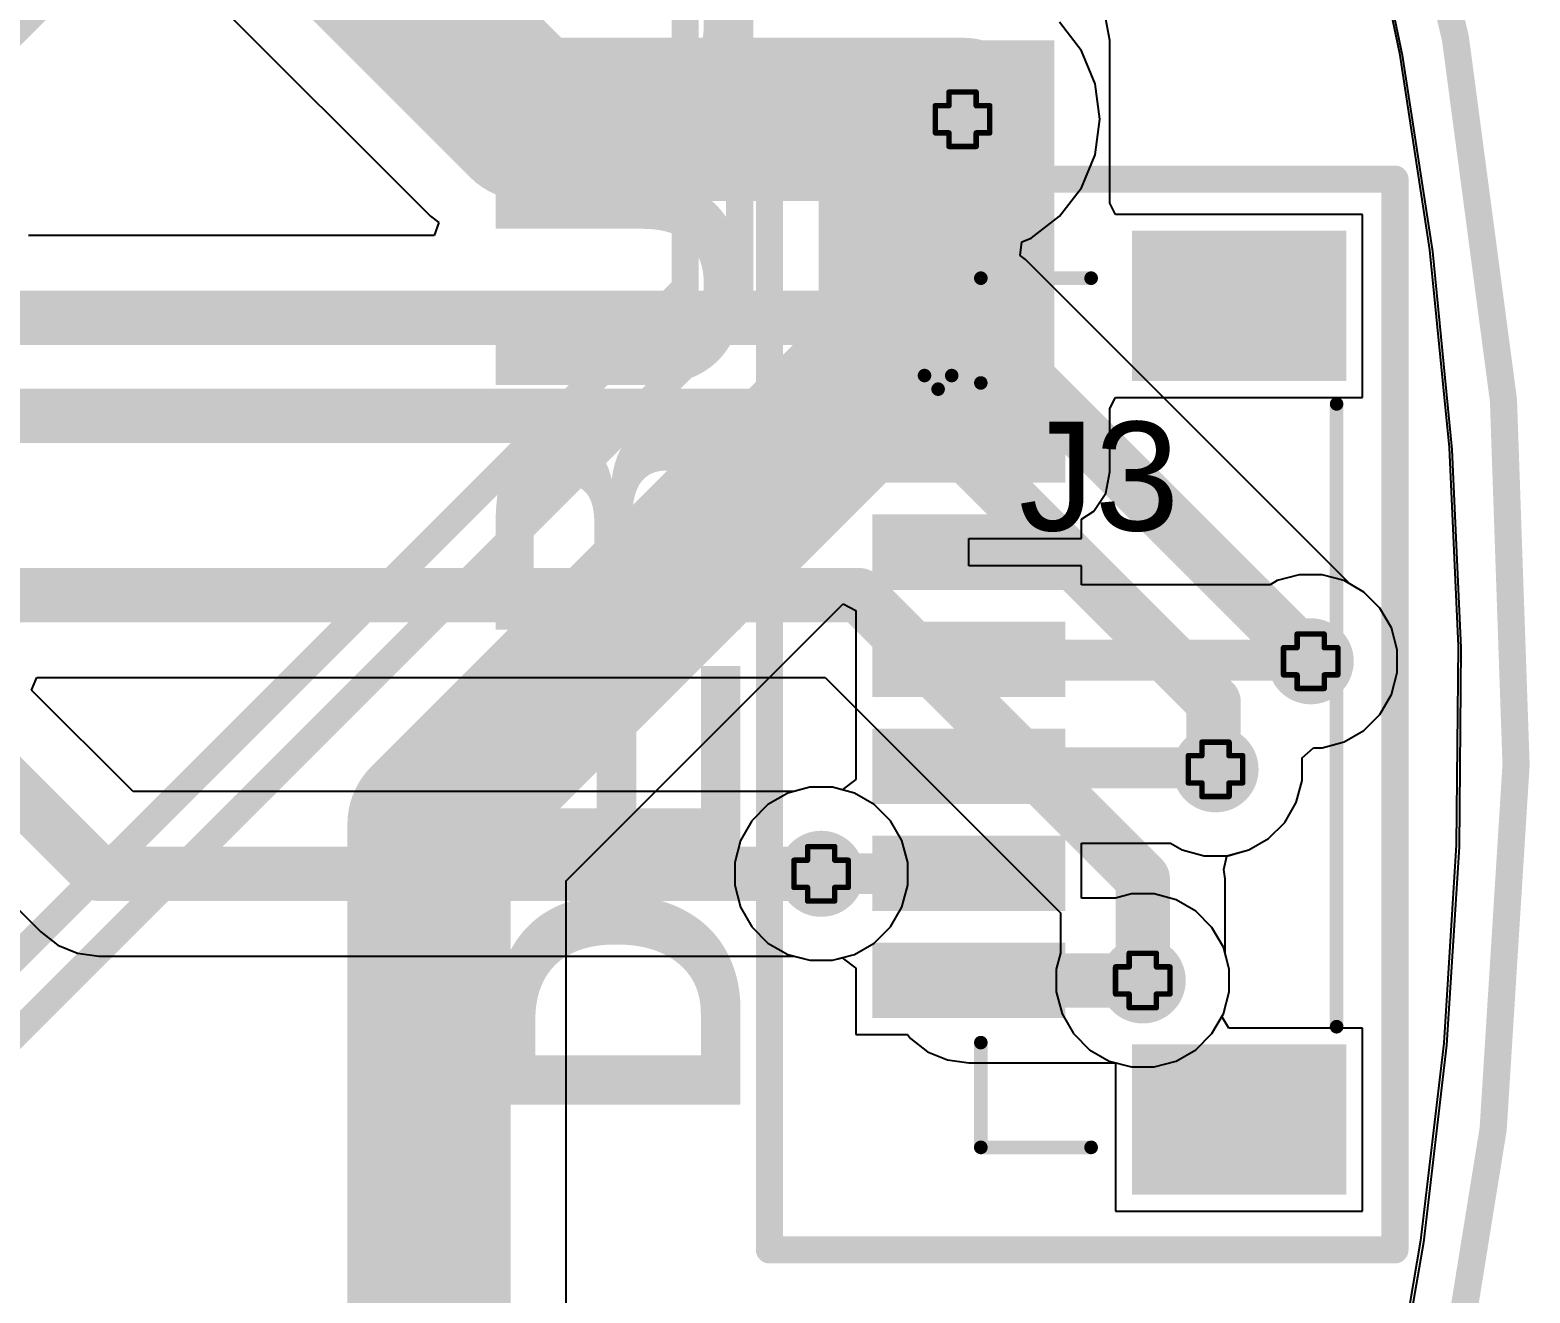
# Model space of a CAD drawing. Header units: inches. Extents: x -60 to 307, y -25 to 134.
# Drawn here: x 44.02 to 58.03, y 15.58 to 27.38 of the extents above; entities that cross this region are included whole.
import ezdxf

# ---------------------------------------------------------------- set-up
doc = ezdxf.new("R2010")
doc.units = ezdxf.units.IN
for name, color, linetype in [('BOARD OUTLINE', 216, 'Continuous'), ('Bottom Layer', 5, 'Continuous'), ('Bottom Solder', 6, 'Continuous'), ('Drill Drawing', 1, 'Continuous'), ('Top Layer', 1, 'Continuous'), ('Top Overlay', 2, 'Continuous'), ('Top Paste', 8, 'Continuous'), ('Top Solder', 216, 'Continuous'), ('Via Holes', 16, 'Continuous')]:
    doc.layers.add(name, color=color, linetype=linetype)
doc.styles.add('Arial', font='', dxfattribs={"height": 0.2})
doc.styles.add('Arial_Bold', font='', dxfattribs={"height": 0.2})
doc.styles.get('Arial').set_extended_font_data('Arial')
doc.styles.get('Arial_Bold').set_extended_font_data('Arial', bold=True)

# ---------------------------------------------------------------- blocks, each defined once
blk = doc.blocks.new('V________T______29')
at = {"layer": 'Top Layer'}
for points in [[(-4.4, 2.162), (-3.2, 2.162), (-3.2, 0.362), (-4.4, 0.362)], [(3.2, 2.162), (4.4, 2.162), (4.4, 0.362), (3.2, 0.362)], [(-2.75, -0.462), (-2.25, -0.462), (-2.25, -2.062), (-2.75, -2.062)], [(-1.75, -0.462), (-1.25, -0.462), (-1.25, -2.062), (-1.75, -2.062)], [(-0.75, -0.462), (-0.25, -0.462), (-0.25, -2.062), (-0.75, -2.062)], [(0.25, -0.462), (0.75, -0.462), (0.75, -2.062), (0.25, -2.062)], [(1.25, -0.462), (1.75, -0.462), (1.75, -2.062), (1.25, -2.062)], [(2.25, -0.462), (2.75, -0.462), (2.75, -2.062), (2.25, -2.062)]]:
    blk.add_hatch(color=1, dxfattribs=at).paths.add_polyline_path(points)
at = {"layer": 'Top Paste'}
for points in [[(-4.4, 2.162), (-3.2, 2.162), (-3.2, 0.362), (-4.4, 0.362)], [(3.2, 2.162), (4.4, 2.162), (4.4, 0.362), (3.2, 0.362)], [(-2.75, -0.462), (-2.25, -0.462), (-2.25, -2.062), (-2.75, -2.062)], [(-1.75, -0.462), (-1.25, -0.462), (-1.25, -2.062), (-1.75, -2.062)], [(-0.75, -0.462), (-0.25, -0.462), (-0.25, -2.062), (-0.75, -2.062)], [(0.25, -0.462), (0.75, -0.462), (0.75, -2.062), (0.25, -2.062)], [(1.25, -0.462), (1.75, -0.462), (1.75, -2.062), (1.25, -2.062)], [(2.25, -0.462), (2.75, -0.462), (2.75, -2.062), (2.25, -2.062)]]:
    blk.add_hatch(color=8, dxfattribs=at).paths.add_polyline_path(points)
at = {"layer": 'Top Solder'}
for points in [[(-4.502, 2.264), (-3.098, 2.264), (-3.098, 0.261), (-4.502, 0.261)], [(3.098, 2.264), (4.502, 2.264), (4.502, 0.261), (3.098, 0.261)], [(-2.852, -0.361), (-2.148, -0.361), (-2.148, -2.164), (-2.852, -2.164)], [(-1.852, -0.361), (-1.148, -0.361), (-1.148, -2.164), (-1.852, -2.164)], [(-0.852, -0.361), (-0.148, -0.361), (-0.148, -2.164), (-0.852, -2.164)], [(0.148, -0.361), (0.852, -0.361), (0.852, -2.164), (0.148, -2.164)], [(1.148, -0.361), (1.852, -0.361), (1.852, -2.164), (1.148, -2.164)], [(2.148, -0.361), (2.852, -0.361), (2.852, -2.164), (2.148, -2.164)]]:
    blk.add_hatch(color=216, dxfattribs=at).paths.add_polyline_path(points)
at = {"layer": 'Top Overlay'}
for points in [[(2.932, 2.173, 0.127, 0.127, 0), (-2.884, 2.173, 0.127, 0.127, 0)], [(-4.059, -1.15, 0.127, 0.127, 0), (-4.059, -0.12, 0.127, 0.127, 0)], [(4.059, -1.15, 0.127, 0.127, 0), (4.059, -0.12, 0.127, 0.127, 0)], [(-3.08, -1.15, 0.127, 0.127, 0), (-4.059, -1.15, 0.127, 0.127, 0)], [(4.059, -1.15, 0.127, 0.127, 0), (3.08, -1.15, 0.127, 0.127, 0)], [(-3.15, -1.676, 0.127, 0.127, 0), (-3.15, -1.422, 0.127, 0.127, 0)], [(-3.023, -1.549, 0.127, 0.127, 0), (-3.15, -1.422, 0.127, 0.127, 0)], [(-3.15, -1.676, 0.127, 0.127, 0), (-3.023, -1.549, 0.127, 0.127, 0)]]:
    blk.add_lwpolyline(points, format="xyseb", dxfattribs=at)
for points in [[(-2.916, 2.173, 0.0635, 0.0635, 1), (-2.853, 2.173, 0.0635, 0.0635, 1)], [(2.9, 2.173, 0.0635, 0.0635, 1), (2.964, 2.173, 0.0635, 0.0635, 1)], [(-4.091, -0.12, 0.0635, 0.0635, 1), (-4.027, -0.12, 0.0635, 0.0635, 1)], [(4.027, -0.12, 0.0635, 0.0635, 1), (4.091, -0.12, 0.0635, 0.0635, 1)], [(-4.091, -1.15, 0.0635, 0.0635, 1), (-4.027, -1.15, 0.0635, 0.0635, 1)], [(-4.091, -1.15, 0.0635, 0.0635, 1), (-4.027, -1.15, 0.0635, 0.0635, 1)], [(-3.112, -1.15, 0.0635, 0.0635, 1), (-3.049, -1.15, 0.0635, 0.0635, 1)], [(3.049, -1.15, 0.0635, 0.0635, 1), (3.112, -1.15, 0.0635, 0.0635, 1)], [(4.027, -1.15, 0.0635, 0.0635, 1), (4.091, -1.15, 0.0635, 0.0635, 1)], [(4.027, -1.15, 0.0635, 0.0635, 1), (4.091, -1.15, 0.0635, 0.0635, 1)], [(-3.181, -1.422, 0.0635, 0.0635, 1), (-3.118, -1.422, 0.0635, 0.0635, 1)], [(-3.181, -1.422, 0.0635, 0.0635, 1), (-3.118, -1.422, 0.0635, 0.0635, 1)], [(-3.054, -1.549, 0.0635, 0.0635, 1), (-2.991, -1.549, 0.0635, 0.0635, 1)], [(-3.054, -1.549, 0.0635, 0.0635, 1), (-2.991, -1.549, 0.0635, 0.0635, 1)], [(-3.181, -1.676, 0.0635, 0.0635, 1), (-3.118, -1.676, 0.0635, 0.0635, 1)], [(-3.181, -1.676, 0.0635, 0.0635, 1), (-3.118, -1.676, 0.0635, 0.0635, 1)]]:
    blk.add_lwpolyline(points, format="xyseb", close=True, dxfattribs=at)

msp = doc.modelspace()

# ---------------------------------------------------------------- hatches: boundary and pattern name
at = {"layer": 'Bottom Layer'}
h = msp.add_hatch(color=5, dxfattribs=at)
edge = h.paths.add_edge_path()
edge.add_arc((52.73, 26.543), 0.3, 0, 360)
h = msp.add_hatch(color=5, dxfattribs=at)
edge = h.paths.add_edge_path()
edge.add_arc((55.982, 21.481), 0.3, 0, 360)
h = msp.add_hatch(color=5, dxfattribs=at)
edge = h.paths.add_edge_path()
edge.add_arc((55.093, 20.472), 0.3, 0, 360)
h = msp.add_hatch(color=5, dxfattribs=at)
edge = h.paths.add_edge_path()
edge.add_arc((51.41, 19.496), 0.3, 0, 360)
h = msp.add_hatch(color=5, dxfattribs=at)
edge = h.paths.add_edge_path()
edge.add_arc((54.413, 18.5), 0.3, 0, 360)
at = {"layer": 'Bottom Solder'}
h = msp.add_hatch(color=6, dxfattribs=at)
edge = h.paths.add_edge_path()
edge.add_arc((52.73, 26.543), 0.402, 0, 360)
h = msp.add_hatch(color=6, dxfattribs=at)
edge = h.paths.add_edge_path()
edge.add_arc((55.982, 21.481), 0.402, 0, 360)
h = msp.add_hatch(color=6, dxfattribs=at)
edge = h.paths.add_edge_path()
edge.add_arc((55.093, 20.472), 0.402, 0, 360)
h = msp.add_hatch(color=6, dxfattribs=at)
edge = h.paths.add_edge_path()
edge.add_arc((51.41, 19.496), 0.402, 0, 360)
h = msp.add_hatch(color=6, dxfattribs=at)
edge = h.paths.add_edge_path()
edge.add_arc((54.413, 18.5), 0.402, 0, 360)
at = {"layer": 'Top Layer'}
msp.add_hatch(color=1, dxfattribs=at).paths.add_polyline_path([(51.386, 23.25), (53.588, 23.25), (53.588, 27.28), (51.386, 27.28)])
h = msp.add_hatch(color=1, dxfattribs=at)
edge = h.paths.add_edge_path()
edge.add_arc((52.73, 26.543), 0.3, 0, 360)
h = msp.add_hatch(color=1, dxfattribs=at)
edge = h.paths.add_edge_path()
edge.add_arc((55.982, 21.481), 0.3, 0, 360)
h = msp.add_hatch(color=1, dxfattribs=at)
edge = h.paths.add_edge_path()
edge.add_arc((55.093, 20.472), 0.3, 0, 360)
h = msp.add_hatch(color=1, dxfattribs=at)
edge = h.paths.add_edge_path()
edge.add_arc((51.41, 19.496), 0.3, 0, 360)
h = msp.add_hatch(color=1, dxfattribs=at)
edge = h.paths.add_edge_path()
edge.add_arc((54.413, 18.5), 0.3, 0, 360)
at = {"layer": 'Top Solder'}
h = msp.add_hatch(color=216, dxfattribs=at)
edge = h.paths.add_edge_path()
edge.add_arc((52.73, 26.543), 0.402, 0, 360)
h = msp.add_hatch(color=216, dxfattribs=at)
edge = h.paths.add_edge_path()
edge.add_arc((55.982, 21.481), 0.402, 0, 360)
h = msp.add_hatch(color=216, dxfattribs=at)
edge = h.paths.add_edge_path()
edge.add_arc((55.093, 20.472), 0.402, 0, 360)
h = msp.add_hatch(color=216, dxfattribs=at)
edge = h.paths.add_edge_path()
edge.add_arc((51.41, 19.496), 0.402, 0, 360)
h = msp.add_hatch(color=216, dxfattribs=at)
edge = h.paths.add_edge_path()
edge.add_arc((54.413, 18.5), 0.402, 0, 360)
at = {"layer": 'Via Holes'}
h = msp.add_hatch(color=7, dxfattribs=at)
edge = h.paths.add_edge_path()
edge.add_arc((52.73, 26.543), 0.15, 0, 360)
h = msp.add_hatch(color=7, dxfattribs=at)
edge = h.paths.add_edge_path()
edge.add_arc((55.982, 21.481), 0.15, 0, 360)
h = msp.add_hatch(color=7, dxfattribs=at)
edge = h.paths.add_edge_path()
edge.add_arc((55.093, 20.472), 0.15, 0, 360)
h = msp.add_hatch(color=7, dxfattribs=at)
edge = h.paths.add_edge_path()
edge.add_arc((51.41, 19.496), 0.15, 0, 360)
h = msp.add_hatch(color=7, dxfattribs=at)
edge = h.paths.add_edge_path()
edge.add_arc((54.413, 18.5), 0.15, 0, 360)

# ---------------------------------------------------------------- linework, layer by layer
at = {"layer": 'BOARD OUTLINE'}
msp.add_lwpolyline([(33.89, 54.238, 0.254, 0.254, -6.230382), (11.984, 54.26, 0.254, 0.254, 0)], format="xyseb", dxfattribs=at)
at = {"layer": 'Bottom Layer'}
for p, q in [((32.681, 30.392), (44.121, 18.953)), ((56.43, 28.975), (56.81, 27.159)), ((45.373, 28.025), (47.761, 25.637)), ((53.84, 27.183), (53.636, 27.449)), ((53.968, 26.875), (53.84, 27.183)), ((56.81, 27.159), (57.092, 25.324)), ((54.011, 26.543), (53.968, 26.875)), ((53.968, 26.211), (54.011, 26.543)), ((53.84, 25.903), (53.968, 26.211)), ((53.636, 25.637), (53.84, 25.903)), ((47.761, 25.637), (47.838, 25.578)), ((53.371, 25.434), (53.636, 25.637)), ((47.838, 25.578), (47.797, 25.457)), ((47.797, 25.457), (44.006, 25.457)), ((53.267, 25.271), (53.283, 25.397)), ((53.283, 25.397), (53.371, 25.434)), ((53.318, 25.232), (53.267, 25.271)), ((56.346, 22.204), (53.318, 25.232)), ((57.092, 25.324), (57.275, 23.477)), ((57.275, 23.477), (57.358, 21.622)), ((56.478, 22.128), (56.346, 22.204)), ((56.628, 21.978), (56.478, 22.128)), ((56.735, 21.793), (56.628, 21.978)), ((56.79, 21.588), (56.735, 21.793)), ((56.79, 21.375), (56.79, 21.588)), ((57.358, 21.622), (57.341, 19.766)), ((44.035, 21.212), (44.084, 21.329)), ((44.084, 21.329), (51.447, 21.329)), ((51.447, 21.329), (53.645, 19.132)), ((56.735, 21.17), (56.79, 21.375)), ((44.983, 20.265), (44.035, 21.212)), ((56.628, 20.985), (56.735, 21.17)), ((56.478, 20.835), (56.628, 20.985)), ((56.293, 20.729), (56.478, 20.835)), ((55.901, 20.579), (56.007, 20.673)), ((56.007, 20.673), (56.088, 20.673)), ((56.088, 20.673), (56.293, 20.729)), ((55.901, 20.558), (55.901, 20.579)), ((55.901, 20.366), (55.901, 20.558)), ((55.846, 20.161), (55.901, 20.366)), ((51.156, 20.265), (44.983, 20.265)), ((51.303, 20.304), (51.156, 20.265)), ((51.516, 20.304), (51.303, 20.304)), ((51.721, 20.249), (51.516, 20.304)), ((51.906, 20.143), (51.721, 20.249)), ((52.056, 19.992), (51.906, 20.143)), ((55.739, 19.976), (55.846, 20.161)), ((52.163, 19.808), (52.056, 19.992)), ((55.589, 19.826), (55.739, 19.976)), ((52.218, 19.602), (52.163, 19.808)), ((55.404, 19.719), (55.589, 19.826)), ((57.341, 19.766), (57.225, 17.913)), ((55.17, 19.537), (55.198, 19.662)), ((55.198, 19.662), (55.273, 19.684)), ((55.273, 19.684), (55.404, 19.719)), ((52.218, 19.39), (52.218, 19.602)), ((55.182, 19.45), (55.17, 19.537)), ((52.163, 19.184), (52.218, 19.39)), ((55.182, 18.754), (55.182, 19.45)), ((52.056, 19), (52.163, 19.184)), ((53.645, 19.132), (53.645, 18.754)), ((44.121, 18.953), (44.121, 18.953)), ((44.121, 18.953), (44.28, 18.83)), ((51.906, 18.849), (52.056, 19)), ((44.28, 18.83), (44.465, 18.754)), ((51.721, 18.743), (51.906, 18.849)), ((44.465, 18.754), (44.664, 18.727)), ((44.664, 18.727), (44.664, 18.727)), ((44.664, 18.727), (51.156, 18.727)), ((51.156, 18.727), (51.303, 18.688)), ((51.303, 18.688), (51.516, 18.688)), ((51.516, 18.688), (51.721, 18.743)), ((53.645, 18.754), (53.605, 18.606)), ((55.221, 18.606), (55.182, 18.754)), ((53.605, 18.606), (53.605, 18.394)), ((55.221, 18.394), (55.221, 18.606)), ((53.605, 18.394), (53.66, 18.188)), ((55.166, 18.188), (55.221, 18.394)), ((53.66, 18.188), (53.767, 18.004)), ((55.06, 18.004), (55.166, 18.188)), ((53.767, 18.004), (53.917, 17.853)), ((54.909, 17.853), (55.06, 18.004)), ((53.917, 17.853), (54.101, 17.747)), ((54.725, 17.747), (54.909, 17.853)), ((57.225, 17.913), (57.008, 16.07)), ((54.101, 17.747), (54.307, 17.692)), ((54.307, 17.692), (54.52, 17.692)), ((54.52, 17.692), (54.725, 17.747)), ((57.008, 16.07), (56.693, 14.24))]:
    msp.add_line(p, q, dxfattribs=at)
for points in [[(33.045, 31.115, 0.508, 0.508, 0), (44.664, 19.496, 0.508, 0.508, 0)], [(46.279, 28.931, 1.524, 1.524, 0), (48.666, 26.543, 1.524, 1.524, 0)], [(48.666, 26.543, 1.524, 1.524, 0), (52.73, 26.543, 1.524, 1.524, 0)], [(43.688, 24.689, 0.508, 0.508, 0), (52.774, 24.689, 0.508, 0.508, 0)], [(52.774, 24.689, 0.508, 0.508, 0), (55.971, 21.492, 0.508, 0.508, 0)], [(43.256, 23.774, 0.508, 0.508, 0), (52.4, 23.774, 0.508, 0.508, 0)], [(52.4, 23.774, 0.508, 0.508, 0), (55.075, 21.1, 0.508, 0.508, 0)], [(43.459, 22.098, 0.508, 0.508, 0), (51.765, 22.098, 0.508, 0.508, 0)], [(51.765, 22.098, 0.508, 0.508, 0), (54.413, 19.45, 0.508, 0.508, 0)], [(55.075, 20.49, 0.508, 0.508, 0), (55.075, 21.1, 0.508, 0.508, 0)], [(55.075, 20.49, 0.508, 0.508, 0), (55.093, 20.472, 0.508, 0.508, 0)], [(44.664, 19.496, 0.508, 0.508, 0), (51.41, 19.496, 0.508, 0.508, 0)], [(54.413, 18.5, 0.508, 0.508, 0), (54.413, 19.45, 0.508, 0.508, 0)]]:
    msp.add_lwpolyline(points, format="xyseb", dxfattribs=at)
for points in [[(48.285, 26.543, 0.762, 0.762, 1), (49.047, 26.543, 0.762, 0.762, 1)], [(48.285, 26.543, 0.762, 0.762, 1), (49.047, 26.543, 0.762, 0.762, 1)], [(52.349, 26.543, 0.762, 0.762, 1), (53.111, 26.543, 0.762, 0.762, 1)], [(52.647, 24.689, 0.254, 0.254, 1), (52.901, 24.689, 0.254, 0.254, 1)], [(52.647, 24.689, 0.254, 0.254, 1), (52.901, 24.689, 0.254, 0.254, 1)], [(52.273, 23.774, 0.254, 0.254, 1), (52.527, 23.774, 0.254, 0.254, 1)], [(52.273, 23.774, 0.254, 0.254, 1), (52.527, 23.774, 0.254, 0.254, 1)], [(51.638, 22.098, 0.254, 0.254, 1), (51.892, 22.098, 0.254, 0.254, 1)], [(51.638, 22.098, 0.254, 0.254, 1), (51.892, 22.098, 0.254, 0.254, 1)], [(55.844, 21.492, 0.254, 0.254, 1), (56.098, 21.492, 0.254, 0.254, 1)], [(54.948, 21.1, 0.254, 0.254, 1), (55.202, 21.1, 0.254, 0.254, 1)], [(54.948, 21.1, 0.254, 0.254, 1), (55.202, 21.1, 0.254, 0.254, 1)], [(54.948, 20.49, 0.254, 0.254, 1), (55.202, 20.49, 0.254, 0.254, 1)], [(54.948, 20.49, 0.254, 0.254, 1), (55.202, 20.49, 0.254, 0.254, 1)], [(54.966, 20.472, 0.254, 0.254, 1), (55.22, 20.472, 0.254, 0.254, 1)], [(44.537, 19.496, 0.254, 0.254, 1), (44.791, 19.496, 0.254, 0.254, 1)], [(44.537, 19.496, 0.254, 0.254, 1), (44.791, 19.496, 0.254, 0.254, 1)], [(51.283, 19.496, 0.254, 0.254, 1), (51.537, 19.496, 0.254, 0.254, 1)], [(54.286, 19.45, 0.254, 0.254, 1), (54.54, 19.45, 0.254, 0.254, 1)], [(54.286, 19.45, 0.254, 0.254, 1), (54.54, 19.45, 0.254, 0.254, 1)], [(54.286, 18.5, 0.254, 0.254, 1), (54.54, 18.5, 0.254, 0.254, 1)]]:
    msp.add_lwpolyline(points, format="xyseb", close=True, dxfattribs=at)
at = {"layer": 'Drill Drawing'}
for points in [[(52.603, 26.67, 0.0508, 0.0508, 0), (52.603, 26.797, 0.0508, 0.0508, 0)], [(52.603, 26.797, 0.0508, 0.0508, 0), (52.857, 26.797, 0.0508, 0.0508, 0)], [(52.857, 26.67, 0.0508, 0.0508, 0), (52.857, 26.797, 0.0508, 0.0508, 0)], [(52.476, 26.416, 0.0508, 0.0508, 0), (52.476, 26.67, 0.0508, 0.0508, 0)], [(52.476, 26.67, 0.0508, 0.0508, 0), (52.603, 26.67, 0.0508, 0.0508, 0)], [(52.857, 26.67, 0.0508, 0.0508, 0), (52.984, 26.67, 0.0508, 0.0508, 0)], [(52.984, 26.416, 0.0508, 0.0508, 0), (52.984, 26.67, 0.0508, 0.0508, 0)], [(52.476, 26.416, 0.0508, 0.0508, 0), (52.603, 26.416, 0.0508, 0.0508, 0)], [(52.603, 26.289, 0.0508, 0.0508, 0), (52.603, 26.416, 0.0508, 0.0508, 0)], [(52.857, 26.416, 0.0508, 0.0508, 0), (52.984, 26.416, 0.0508, 0.0508, 0)], [(52.857, 26.289, 0.0508, 0.0508, 0), (52.857, 26.416, 0.0508, 0.0508, 0)], [(52.603, 26.289, 0.0508, 0.0508, 0), (52.857, 26.289, 0.0508, 0.0508, 0)], [(55.855, 21.608, 0.0508, 0.0508, 0), (55.855, 21.735, 0.0508, 0.0508, 0)], [(55.855, 21.735, 0.0508, 0.0508, 0), (56.109, 21.735, 0.0508, 0.0508, 0)], [(56.109, 21.608, 0.0508, 0.0508, 0), (56.109, 21.735, 0.0508, 0.0508, 0)], [(55.728, 21.354, 0.0508, 0.0508, 0), (55.728, 21.608, 0.0508, 0.0508, 0)], [(55.728, 21.608, 0.0508, 0.0508, 0), (55.855, 21.608, 0.0508, 0.0508, 0)], [(56.109, 21.608, 0.0508, 0.0508, 0), (56.236, 21.608, 0.0508, 0.0508, 0)], [(56.236, 21.354, 0.0508, 0.0508, 0), (56.236, 21.608, 0.0508, 0.0508, 0)], [(55.728, 21.354, 0.0508, 0.0508, 0), (55.855, 21.354, 0.0508, 0.0508, 0)], [(55.855, 21.227, 0.0508, 0.0508, 0), (55.855, 21.354, 0.0508, 0.0508, 0)], [(56.109, 21.354, 0.0508, 0.0508, 0), (56.236, 21.354, 0.0508, 0.0508, 0)], [(56.109, 21.227, 0.0508, 0.0508, 0), (56.109, 21.354, 0.0508, 0.0508, 0)], [(55.855, 21.227, 0.0508, 0.0508, 0), (56.109, 21.227, 0.0508, 0.0508, 0)], [(54.966, 20.599, 0.0508, 0.0508, 0), (54.966, 20.726, 0.0508, 0.0508, 0)], [(54.966, 20.726, 0.0508, 0.0508, 0), (55.22, 20.726, 0.0508, 0.0508, 0)], [(55.22, 20.599, 0.0508, 0.0508, 0), (55.22, 20.726, 0.0508, 0.0508, 0)], [(54.839, 20.345, 0.0508, 0.0508, 0), (54.839, 20.599, 0.0508, 0.0508, 0)], [(54.839, 20.599, 0.0508, 0.0508, 0), (54.966, 20.599, 0.0508, 0.0508, 0)], [(55.22, 20.599, 0.0508, 0.0508, 0), (55.347, 20.599, 0.0508, 0.0508, 0)], [(55.347, 20.345, 0.0508, 0.0508, 0), (55.347, 20.599, 0.0508, 0.0508, 0)], [(54.839, 20.345, 0.0508, 0.0508, 0), (54.966, 20.345, 0.0508, 0.0508, 0)], [(54.966, 20.218, 0.0508, 0.0508, 0), (54.966, 20.345, 0.0508, 0.0508, 0)], [(55.22, 20.345, 0.0508, 0.0508, 0), (55.347, 20.345, 0.0508, 0.0508, 0)], [(55.22, 20.218, 0.0508, 0.0508, 0), (55.22, 20.345, 0.0508, 0.0508, 0)], [(54.966, 20.218, 0.0508, 0.0508, 0), (55.22, 20.218, 0.0508, 0.0508, 0)], [(51.283, 19.623, 0.0508, 0.0508, 0), (51.283, 19.75, 0.0508, 0.0508, 0)], [(51.283, 19.75, 0.0508, 0.0508, 0), (51.537, 19.75, 0.0508, 0.0508, 0)], [(51.537, 19.623, 0.0508, 0.0508, 0), (51.537, 19.75, 0.0508, 0.0508, 0)], [(51.156, 19.369, 0.0508, 0.0508, 0), (51.156, 19.623, 0.0508, 0.0508, 0)], [(51.156, 19.623, 0.0508, 0.0508, 0), (51.283, 19.623, 0.0508, 0.0508, 0)], [(51.537, 19.623, 0.0508, 0.0508, 0), (51.664, 19.623, 0.0508, 0.0508, 0)], [(51.664, 19.369, 0.0508, 0.0508, 0), (51.664, 19.623, 0.0508, 0.0508, 0)], [(51.156, 19.369, 0.0508, 0.0508, 0), (51.283, 19.369, 0.0508, 0.0508, 0)], [(51.283, 19.242, 0.0508, 0.0508, 0), (51.283, 19.369, 0.0508, 0.0508, 0)], [(51.537, 19.369, 0.0508, 0.0508, 0), (51.664, 19.369, 0.0508, 0.0508, 0)], [(51.537, 19.242, 0.0508, 0.0508, 0), (51.537, 19.369, 0.0508, 0.0508, 0)], [(51.283, 19.242, 0.0508, 0.0508, 0), (51.537, 19.242, 0.0508, 0.0508, 0)], [(54.286, 18.627, 0.0508, 0.0508, 0), (54.286, 18.754, 0.0508, 0.0508, 0)], [(54.286, 18.754, 0.0508, 0.0508, 0), (54.54, 18.754, 0.0508, 0.0508, 0)], [(54.54, 18.627, 0.0508, 0.0508, 0), (54.54, 18.754, 0.0508, 0.0508, 0)], [(54.159, 18.373, 0.0508, 0.0508, 0), (54.159, 18.627, 0.0508, 0.0508, 0)], [(54.159, 18.627, 0.0508, 0.0508, 0), (54.286, 18.627, 0.0508, 0.0508, 0)], [(54.54, 18.627, 0.0508, 0.0508, 0), (54.667, 18.627, 0.0508, 0.0508, 0)], [(54.667, 18.373, 0.0508, 0.0508, 0), (54.667, 18.627, 0.0508, 0.0508, 0)], [(54.159, 18.373, 0.0508, 0.0508, 0), (54.286, 18.373, 0.0508, 0.0508, 0)], [(54.286, 18.246, 0.0508, 0.0508, 0), (54.286, 18.373, 0.0508, 0.0508, 0)], [(54.54, 18.373, 0.0508, 0.0508, 0), (54.667, 18.373, 0.0508, 0.0508, 0)], [(54.54, 18.246, 0.0508, 0.0508, 0), (54.54, 18.373, 0.0508, 0.0508, 0)], [(54.286, 18.246, 0.0508, 0.0508, 0), (54.54, 18.246, 0.0508, 0.0508, 0)]]:
    msp.add_lwpolyline(points, format="xyseb", dxfattribs=at)
for points in [[(52.591, 26.797, 0.0254, 0.0254, 1), (52.616, 26.797, 0.0254, 0.0254, 1)], [(52.591, 26.797, 0.0254, 0.0254, 1), (52.616, 26.797, 0.0254, 0.0254, 1)], [(52.845, 26.797, 0.0254, 0.0254, 1), (52.87, 26.797, 0.0254, 0.0254, 1)], [(52.845, 26.797, 0.0254, 0.0254, 1), (52.87, 26.797, 0.0254, 0.0254, 1)], [(52.464, 26.67, 0.0254, 0.0254, 1), (52.489, 26.67, 0.0254, 0.0254, 1)], [(52.464, 26.67, 0.0254, 0.0254, 1), (52.489, 26.67, 0.0254, 0.0254, 1)], [(52.591, 26.67, 0.0254, 0.0254, 1), (52.616, 26.67, 0.0254, 0.0254, 1)], [(52.591, 26.67, 0.0254, 0.0254, 1), (52.616, 26.67, 0.0254, 0.0254, 1)], [(52.845, 26.67, 0.0254, 0.0254, 1), (52.87, 26.67, 0.0254, 0.0254, 1)], [(52.845, 26.67, 0.0254, 0.0254, 1), (52.87, 26.67, 0.0254, 0.0254, 1)], [(52.972, 26.67, 0.0254, 0.0254, 1), (52.997, 26.67, 0.0254, 0.0254, 1)], [(52.972, 26.67, 0.0254, 0.0254, 1), (52.997, 26.67, 0.0254, 0.0254, 1)], [(52.464, 26.416, 0.0254, 0.0254, 1), (52.489, 26.416, 0.0254, 0.0254, 1)], [(52.464, 26.416, 0.0254, 0.0254, 1), (52.489, 26.416, 0.0254, 0.0254, 1)], [(52.591, 26.416, 0.0254, 0.0254, 1), (52.616, 26.416, 0.0254, 0.0254, 1)], [(52.591, 26.416, 0.0254, 0.0254, 1), (52.616, 26.416, 0.0254, 0.0254, 1)], [(52.845, 26.416, 0.0254, 0.0254, 1), (52.87, 26.416, 0.0254, 0.0254, 1)], [(52.845, 26.416, 0.0254, 0.0254, 1), (52.87, 26.416, 0.0254, 0.0254, 1)], [(52.972, 26.416, 0.0254, 0.0254, 1), (52.997, 26.416, 0.0254, 0.0254, 1)], [(52.972, 26.416, 0.0254, 0.0254, 1), (52.997, 26.416, 0.0254, 0.0254, 1)], [(52.591, 26.289, 0.0254, 0.0254, 1), (52.616, 26.289, 0.0254, 0.0254, 1)], [(52.591, 26.289, 0.0254, 0.0254, 1), (52.616, 26.289, 0.0254, 0.0254, 1)], [(52.845, 26.289, 0.0254, 0.0254, 1), (52.87, 26.289, 0.0254, 0.0254, 1)], [(52.845, 26.289, 0.0254, 0.0254, 1), (52.87, 26.289, 0.0254, 0.0254, 1)], [(55.842, 21.735, 0.0254, 0.0254, 1), (55.867, 21.735, 0.0254, 0.0254, 1)], [(55.842, 21.735, 0.0254, 0.0254, 1), (55.867, 21.735, 0.0254, 0.0254, 1)], [(56.096, 21.735, 0.0254, 0.0254, 1), (56.121, 21.735, 0.0254, 0.0254, 1)], [(56.096, 21.735, 0.0254, 0.0254, 1), (56.121, 21.735, 0.0254, 0.0254, 1)], [(55.715, 21.608, 0.0254, 0.0254, 1), (55.74, 21.608, 0.0254, 0.0254, 1)], [(55.715, 21.608, 0.0254, 0.0254, 1), (55.74, 21.608, 0.0254, 0.0254, 1)], [(55.842, 21.608, 0.0254, 0.0254, 1), (55.867, 21.608, 0.0254, 0.0254, 1)], [(55.842, 21.608, 0.0254, 0.0254, 1), (55.867, 21.608, 0.0254, 0.0254, 1)], [(56.096, 21.608, 0.0254, 0.0254, 1), (56.121, 21.608, 0.0254, 0.0254, 1)], [(56.096, 21.608, 0.0254, 0.0254, 1), (56.121, 21.608, 0.0254, 0.0254, 1)], [(56.223, 21.608, 0.0254, 0.0254, 1), (56.248, 21.608, 0.0254, 0.0254, 1)], [(56.223, 21.608, 0.0254, 0.0254, 1), (56.248, 21.608, 0.0254, 0.0254, 1)], [(55.715, 21.354, 0.0254, 0.0254, 1), (55.74, 21.354, 0.0254, 0.0254, 1)], [(55.715, 21.354, 0.0254, 0.0254, 1), (55.74, 21.354, 0.0254, 0.0254, 1)], [(55.842, 21.354, 0.0254, 0.0254, 1), (55.867, 21.354, 0.0254, 0.0254, 1)], [(55.842, 21.354, 0.0254, 0.0254, 1), (55.867, 21.354, 0.0254, 0.0254, 1)], [(56.096, 21.354, 0.0254, 0.0254, 1), (56.121, 21.354, 0.0254, 0.0254, 1)], [(56.096, 21.354, 0.0254, 0.0254, 1), (56.121, 21.354, 0.0254, 0.0254, 1)], [(56.223, 21.354, 0.0254, 0.0254, 1), (56.248, 21.354, 0.0254, 0.0254, 1)], [(56.223, 21.354, 0.0254, 0.0254, 1), (56.248, 21.354, 0.0254, 0.0254, 1)], [(55.842, 21.227, 0.0254, 0.0254, 1), (55.867, 21.227, 0.0254, 0.0254, 1)], [(55.842, 21.227, 0.0254, 0.0254, 1), (55.867, 21.227, 0.0254, 0.0254, 1)], [(56.096, 21.227, 0.0254, 0.0254, 1), (56.121, 21.227, 0.0254, 0.0254, 1)], [(56.096, 21.227, 0.0254, 0.0254, 1), (56.121, 21.227, 0.0254, 0.0254, 1)], [(54.953, 20.726, 0.0254, 0.0254, 1), (54.978, 20.726, 0.0254, 0.0254, 1)], [(54.953, 20.726, 0.0254, 0.0254, 1), (54.978, 20.726, 0.0254, 0.0254, 1)], [(55.207, 20.726, 0.0254, 0.0254, 1), (55.232, 20.726, 0.0254, 0.0254, 1)], [(55.207, 20.726, 0.0254, 0.0254, 1), (55.232, 20.726, 0.0254, 0.0254, 1)], [(54.826, 20.599, 0.0254, 0.0254, 1), (54.851, 20.599, 0.0254, 0.0254, 1)], [(54.826, 20.599, 0.0254, 0.0254, 1), (54.851, 20.599, 0.0254, 0.0254, 1)], [(54.953, 20.599, 0.0254, 0.0254, 1), (54.978, 20.599, 0.0254, 0.0254, 1)], [(54.953, 20.599, 0.0254, 0.0254, 1), (54.978, 20.599, 0.0254, 0.0254, 1)], [(55.207, 20.599, 0.0254, 0.0254, 1), (55.232, 20.599, 0.0254, 0.0254, 1)], [(55.207, 20.599, 0.0254, 0.0254, 1), (55.232, 20.599, 0.0254, 0.0254, 1)], [(55.334, 20.599, 0.0254, 0.0254, 1), (55.359, 20.599, 0.0254, 0.0254, 1)], [(55.334, 20.599, 0.0254, 0.0254, 1), (55.359, 20.599, 0.0254, 0.0254, 1)], [(54.826, 20.345, 0.0254, 0.0254, 1), (54.851, 20.345, 0.0254, 0.0254, 1)], [(54.826, 20.345, 0.0254, 0.0254, 1), (54.851, 20.345, 0.0254, 0.0254, 1)], [(54.953, 20.345, 0.0254, 0.0254, 1), (54.978, 20.345, 0.0254, 0.0254, 1)], [(54.953, 20.345, 0.0254, 0.0254, 1), (54.978, 20.345, 0.0254, 0.0254, 1)], [(55.207, 20.345, 0.0254, 0.0254, 1), (55.232, 20.345, 0.0254, 0.0254, 1)], [(55.207, 20.345, 0.0254, 0.0254, 1), (55.232, 20.345, 0.0254, 0.0254, 1)], [(55.334, 20.345, 0.0254, 0.0254, 1), (55.359, 20.345, 0.0254, 0.0254, 1)], [(55.334, 20.345, 0.0254, 0.0254, 1), (55.359, 20.345, 0.0254, 0.0254, 1)], [(54.953, 20.218, 0.0254, 0.0254, 1), (54.978, 20.218, 0.0254, 0.0254, 1)], [(54.953, 20.218, 0.0254, 0.0254, 1), (54.978, 20.218, 0.0254, 0.0254, 1)], [(55.207, 20.218, 0.0254, 0.0254, 1), (55.232, 20.218, 0.0254, 0.0254, 1)], [(55.207, 20.218, 0.0254, 0.0254, 1), (55.232, 20.218, 0.0254, 0.0254, 1)], [(51.27, 19.75, 0.0254, 0.0254, 1), (51.295, 19.75, 0.0254, 0.0254, 1)], [(51.27, 19.75, 0.0254, 0.0254, 1), (51.295, 19.75, 0.0254, 0.0254, 1)], [(51.524, 19.75, 0.0254, 0.0254, 1), (51.549, 19.75, 0.0254, 0.0254, 1)], [(51.524, 19.75, 0.0254, 0.0254, 1), (51.549, 19.75, 0.0254, 0.0254, 1)], [(51.143, 19.623, 0.0254, 0.0254, 1), (51.168, 19.623, 0.0254, 0.0254, 1)], [(51.143, 19.623, 0.0254, 0.0254, 1), (51.168, 19.623, 0.0254, 0.0254, 1)], [(51.27, 19.623, 0.0254, 0.0254, 1), (51.295, 19.623, 0.0254, 0.0254, 1)], [(51.27, 19.623, 0.0254, 0.0254, 1), (51.295, 19.623, 0.0254, 0.0254, 1)], [(51.524, 19.623, 0.0254, 0.0254, 1), (51.549, 19.623, 0.0254, 0.0254, 1)], [(51.524, 19.623, 0.0254, 0.0254, 1), (51.549, 19.623, 0.0254, 0.0254, 1)], [(51.651, 19.623, 0.0254, 0.0254, 1), (51.676, 19.623, 0.0254, 0.0254, 1)], [(51.651, 19.623, 0.0254, 0.0254, 1), (51.676, 19.623, 0.0254, 0.0254, 1)], [(51.143, 19.369, 0.0254, 0.0254, 1), (51.168, 19.369, 0.0254, 0.0254, 1)], [(51.143, 19.369, 0.0254, 0.0254, 1), (51.168, 19.369, 0.0254, 0.0254, 1)], [(51.27, 19.369, 0.0254, 0.0254, 1), (51.295, 19.369, 0.0254, 0.0254, 1)], [(51.27, 19.369, 0.0254, 0.0254, 1), (51.295, 19.369, 0.0254, 0.0254, 1)], [(51.524, 19.369, 0.0254, 0.0254, 1), (51.549, 19.369, 0.0254, 0.0254, 1)], [(51.524, 19.369, 0.0254, 0.0254, 1), (51.549, 19.369, 0.0254, 0.0254, 1)], [(51.651, 19.369, 0.0254, 0.0254, 1), (51.676, 19.369, 0.0254, 0.0254, 1)], [(51.651, 19.369, 0.0254, 0.0254, 1), (51.676, 19.369, 0.0254, 0.0254, 1)], [(51.27, 19.242, 0.0254, 0.0254, 1), (51.295, 19.242, 0.0254, 0.0254, 1)], [(51.27, 19.242, 0.0254, 0.0254, 1), (51.295, 19.242, 0.0254, 0.0254, 1)], [(51.524, 19.242, 0.0254, 0.0254, 1), (51.549, 19.242, 0.0254, 0.0254, 1)], [(51.524, 19.242, 0.0254, 0.0254, 1), (51.549, 19.242, 0.0254, 0.0254, 1)], [(54.274, 18.754, 0.0254, 0.0254, 1), (54.299, 18.754, 0.0254, 0.0254, 1)], [(54.274, 18.754, 0.0254, 0.0254, 1), (54.299, 18.754, 0.0254, 0.0254, 1)], [(54.528, 18.754, 0.0254, 0.0254, 1), (54.553, 18.754, 0.0254, 0.0254, 1)], [(54.528, 18.754, 0.0254, 0.0254, 1), (54.553, 18.754, 0.0254, 0.0254, 1)], [(54.147, 18.627, 0.0254, 0.0254, 1), (54.172, 18.627, 0.0254, 0.0254, 1)], [(54.147, 18.627, 0.0254, 0.0254, 1), (54.172, 18.627, 0.0254, 0.0254, 1)], [(54.274, 18.627, 0.0254, 0.0254, 1), (54.299, 18.627, 0.0254, 0.0254, 1)], [(54.274, 18.627, 0.0254, 0.0254, 1), (54.299, 18.627, 0.0254, 0.0254, 1)], [(54.528, 18.627, 0.0254, 0.0254, 1), (54.553, 18.627, 0.0254, 0.0254, 1)], [(54.528, 18.627, 0.0254, 0.0254, 1), (54.553, 18.627, 0.0254, 0.0254, 1)], [(54.655, 18.627, 0.0254, 0.0254, 1), (54.68, 18.627, 0.0254, 0.0254, 1)], [(54.655, 18.627, 0.0254, 0.0254, 1), (54.68, 18.627, 0.0254, 0.0254, 1)], [(54.147, 18.373, 0.0254, 0.0254, 1), (54.172, 18.373, 0.0254, 0.0254, 1)], [(54.147, 18.373, 0.0254, 0.0254, 1), (54.172, 18.373, 0.0254, 0.0254, 1)], [(54.274, 18.373, 0.0254, 0.0254, 1), (54.299, 18.373, 0.0254, 0.0254, 1)], [(54.274, 18.373, 0.0254, 0.0254, 1), (54.299, 18.373, 0.0254, 0.0254, 1)], [(54.528, 18.373, 0.0254, 0.0254, 1), (54.553, 18.373, 0.0254, 0.0254, 1)], [(54.528, 18.373, 0.0254, 0.0254, 1), (54.553, 18.373, 0.0254, 0.0254, 1)], [(54.655, 18.373, 0.0254, 0.0254, 1), (54.68, 18.373, 0.0254, 0.0254, 1)], [(54.655, 18.373, 0.0254, 0.0254, 1), (54.68, 18.373, 0.0254, 0.0254, 1)], [(54.274, 18.246, 0.0254, 0.0254, 1), (54.299, 18.246, 0.0254, 0.0254, 1)], [(54.274, 18.246, 0.0254, 0.0254, 1), (54.299, 18.246, 0.0254, 0.0254, 1)], [(54.528, 18.246, 0.0254, 0.0254, 1), (54.553, 18.246, 0.0254, 0.0254, 1)], [(54.528, 18.246, 0.0254, 0.0254, 1), (54.553, 18.246, 0.0254, 0.0254, 1)]]:
    msp.add_lwpolyline(points, format="xyseb", close=True, dxfattribs=at)
at = {"layer": 'Top Layer'}
for p, q in [((56.455, 28.959), (56.836, 27.142)), ((54.106, 27.28), (54.067, 27.478)), ((54.106, 25.759), (54.106, 27.28)), ((56.836, 27.142), (57.118, 25.307)), ((54.159, 25.654), (54.106, 25.759)), ((54.233, 25.654), (54.159, 25.654)), ((56.467, 25.654), (54.233, 25.654)), ((56.467, 23.946), (56.467, 25.654)), ((57.118, 25.307), (57.301, 23.46)), ((54.106, 23.841), (54.159, 23.946)), ((54.106, 23.25), (54.106, 23.841)), ((54.159, 23.946), (54.233, 23.946)), ((54.233, 23.946), (56.467, 23.946)), ((57.301, 23.46), (57.384, 21.606)), ((54.067, 23.052), (54.106, 23.25)), ((53.955, 22.884), (54.067, 23.052)), ((53.842, 22.809), (53.955, 22.884)), ((53.842, 22.627), (53.842, 22.809)), ((52.788, 22.373), (52.788, 22.627)), ((52.788, 22.627), (53.842, 22.627)), ((53.842, 22.373), (52.788, 22.373)), ((53.842, 22.195), (53.842, 22.373)), ((55.875, 22.289), (55.67, 22.234)), ((56.088, 22.289), (55.875, 22.289)), ((56.293, 22.234), (56.088, 22.289)), ((55.602, 22.195), (53.842, 22.195)), ((55.67, 22.234), (55.602, 22.195)), ((56.478, 22.128), (56.293, 22.234)), ((49.028, 19.429), (51.615, 22.016)), ((51.615, 22.016), (51.734, 21.955)), ((56.628, 21.978), (56.478, 22.128)), ((51.734, 21.955), (51.734, 20.996)), ((56.735, 21.793), (56.628, 21.978)), ((56.79, 21.588), (56.735, 21.793)), ((56.79, 21.375), (56.79, 21.588)), ((57.384, 21.606), (57.367, 19.749)), ((56.735, 21.17), (56.79, 21.375)), ((56.628, 20.985), (56.735, 21.17)), ((51.734, 20.996), (51.734, 20.377)), ((56.478, 20.835), (56.628, 20.985)), ((56.293, 20.729), (56.478, 20.835)), ((55.901, 20.579), (56.007, 20.673)), ((56.007, 20.673), (56.088, 20.673)), ((56.088, 20.673), (56.293, 20.729)), ((55.901, 20.558), (55.901, 20.579)), ((55.901, 20.366), (55.901, 20.558)), ((51.734, 20.377), (51.607, 20.28)), ((55.846, 20.161), (55.901, 20.366)), ((51.098, 20.249), (50.913, 20.143)), ((51.303, 20.304), (51.098, 20.249)), ((51.516, 20.304), (51.303, 20.304)), ((51.607, 20.28), (51.516, 20.304)), ((50.913, 20.143), (50.763, 19.992)), ((55.739, 19.976), (55.846, 20.161)), ((50.763, 19.992), (50.657, 19.808)), ((55.589, 19.826), (55.739, 19.976)), ((50.657, 19.808), (50.602, 19.602)), ((53.842, 19.269), (53.842, 19.782)), ((53.842, 19.782), (54.673, 19.782)), ((54.673, 19.782), (54.781, 19.719)), ((55.404, 19.719), (55.589, 19.826)), ((54.781, 19.719), (54.986, 19.664)), ((54.986, 19.664), (55.199, 19.664)), ((55.199, 19.664), (55.404, 19.719)), ((57.367, 19.749), (57.25, 17.897)), ((50.602, 19.602), (50.602, 19.39)), ((49.028, 12.902), (49.028, 19.429)), ((50.602, 19.39), (50.657, 19.184)), ((54.16, 19.269), (53.842, 19.269)), ((54.307, 19.308), (54.16, 19.269)), ((54.52, 19.308), (54.307, 19.308)), ((54.725, 19.253), (54.52, 19.308)), ((54.909, 19.147), (54.725, 19.253)), ((50.657, 19.184), (50.763, 19)), ((55.06, 18.996), (54.909, 19.147)), ((50.763, 19), (50.913, 18.849)), ((55.166, 18.812), (55.06, 18.996)), ((50.913, 18.849), (51.098, 18.743)), ((55.221, 18.606), (55.166, 18.812)), ((51.098, 18.743), (51.303, 18.688)), ((51.303, 18.688), (51.516, 18.688)), ((51.516, 18.688), (51.607, 18.712)), ((51.607, 18.712), (51.734, 18.615)), ((51.734, 18.615), (51.734, 17.996)), ((55.221, 18.394), (55.221, 18.606)), ((55.166, 18.188), (55.221, 18.394)), ((55.152, 18.164), (55.166, 18.188)), ((55.216, 18.054), (55.152, 18.164)), ((51.734, 17.996), (52.215, 17.996)), ((52.215, 17.996), (52.245, 17.957)), ((52.245, 17.957), (52.404, 17.834)), ((56.467, 18.054), (55.216, 18.054)), ((56.467, 16.346), (56.467, 18.054)), ((52.404, 17.834), (52.589, 17.758)), ((57.25, 17.897), (57.034, 16.053)), ((52.589, 17.758), (52.788, 17.731)), ((52.788, 17.731), (54.159, 17.731)), ((54.159, 17.731), (54.159, 16.346)), ((54.159, 16.346), (56.467, 16.346)), ((57.034, 16.053), (56.718, 14.224))]:
    msp.add_line(p, q, dxfattribs=at)
for points in [[(43.284, 27.483, 1.27, 1.27, 0), (47.249, 31.447, 1.27, 1.27, 0)], [(50.648, 24.758, 0.254, 0.254, 0), (50.648, 28.735, 0.254, 0.254, 0)], [(50.14, 24.968, 0.254, 0.254, 0), (50.14, 28.524, 0.254, 0.254, 0)], [(39.522, 14.351, 0.254, 0.254, 0), (50.14, 24.968, 0.254, 0.254, 0)], [(47.747, 19.959, 1.524, 1.524, 0), (51.988, 24.2, 1.524, 1.524, 0)], [(39.733, 13.843, 0.254, 0.254, 0), (50.648, 24.758, 0.254, 0.254, 0)], [(52.795, 21.507, 0.381, 0.381, 0), (52.811, 21.491, 0.381, 0.381, 0)], [(52.811, 21.491, 0.381, 0.381, 0), (55.972, 21.491, 0.381, 0.381, 0)], [(52.788, 21.5, 0.254, 0.254, 0), (52.795, 21.507, 0.254, 0.254, 0)], [(55.972, 21.491, 0.381, 0.381, 0), (55.982, 21.481, 0.381, 0.381, 0)], [(47.747, 11.641, 1.524, 1.524, 0), (47.747, 19.959, 1.524, 1.524, 0)], [(52.789, 20.499, 0.381, 0.381, 0), (52.802, 20.486, 0.381, 0.381, 0)], [(52.802, 20.486, 0.381, 0.381, 0), (55.079, 20.486, 0.381, 0.381, 0)], [(52.788, 20.5, 0.254, 0.254, 0), (52.789, 20.499, 0.254, 0.254, 0)], [(55.079, 20.486, 0.381, 0.381, 0), (55.093, 20.472, 0.381, 0.381, 0)], [(52.786, 19.498, 0.508, 0.508, 0), (52.788, 19.5, 0.508, 0.508, 0)], [(52.788, 19.5, 0.508, 0.508, 0), (52.792, 19.496, 0.508, 0.508, 0)], [(51.41, 19.496, 0.508, 0.508, 0), (51.412, 19.498, 0.508, 0.508, 0)], [(51.412, 19.498, 0.381, 0.381, 0), (52.786, 19.498, 0.381, 0.381, 0)], [(52.788, 18.5, 0.508, 0.508, 0), (54.413, 18.5, 0.508, 0.508, 0)]]:
    msp.add_lwpolyline(points, format="xyseb", dxfattribs=at)
for points in [[(50.076, 24.968, 0.127, 0.127, 1), (50.203, 24.968, 0.127, 0.127, 1)], [(50.076, 24.968, 0.127, 0.127, 1), (50.203, 24.968, 0.127, 0.127, 1)], [(51.607, 24.2, 0.762, 0.762, 1), (52.369, 24.2, 0.762, 0.762, 1)], [(50.584, 24.758, 0.127, 0.127, 1), (50.711, 24.758, 0.127, 0.127, 1)], [(50.584, 24.758, 0.127, 0.127, 1), (50.711, 24.758, 0.127, 0.127, 1)], [(52.7, 21.507, 0.191, 0.191, 1), (52.89, 21.507, 0.191, 0.191, 1)], [(52.716, 21.491, 0.191, 0.191, 1), (52.907, 21.491, 0.191, 0.191, 1)], [(52.716, 21.491, 0.191, 0.191, 1), (52.907, 21.491, 0.191, 0.191, 1)], [(52.725, 21.5, 0.127, 0.127, 1), (52.852, 21.5, 0.127, 0.127, 1)], [(52.732, 21.507, 0.127, 0.127, 1), (52.859, 21.507, 0.127, 0.127, 1)], [(55.877, 21.491, 0.191, 0.191, 1), (56.068, 21.491, 0.191, 0.191, 1)], [(55.877, 21.491, 0.191, 0.191, 1), (56.068, 21.491, 0.191, 0.191, 1)], [(55.886, 21.481, 0.191, 0.191, 1), (56.077, 21.481, 0.191, 0.191, 1)], [(47.366, 19.959, 0.762, 0.762, 1), (48.128, 19.959, 0.762, 0.762, 1)], [(47.366, 19.959, 0.762, 0.762, 1), (48.128, 19.959, 0.762, 0.762, 1)], [(52.694, 20.499, 0.191, 0.191, 1), (52.885, 20.499, 0.191, 0.191, 1)], [(52.707, 20.486, 0.191, 0.191, 1), (52.897, 20.486, 0.191, 0.191, 1)], [(52.707, 20.486, 0.191, 0.191, 1), (52.897, 20.486, 0.191, 0.191, 1)], [(52.725, 20.5, 0.127, 0.127, 1), (52.852, 20.5, 0.127, 0.127, 1)], [(52.726, 20.499, 0.127, 0.127, 1), (52.853, 20.499, 0.127, 0.127, 1)], [(54.984, 20.486, 0.191, 0.191, 1), (55.174, 20.486, 0.191, 0.191, 1)], [(54.984, 20.486, 0.191, 0.191, 1), (55.174, 20.486, 0.191, 0.191, 1)], [(54.997, 20.472, 0.191, 0.191, 1), (55.188, 20.472, 0.191, 0.191, 1)], [(52.661, 19.5, 0.254, 0.254, 1), (52.915, 19.5, 0.254, 0.254, 1)], [(52.661, 19.5, 0.254, 0.254, 1), (52.915, 19.5, 0.254, 0.254, 1)], [(51.283, 19.496, 0.254, 0.254, 1), (51.537, 19.496, 0.254, 0.254, 1)], [(51.285, 19.498, 0.254, 0.254, 1), (51.539, 19.498, 0.254, 0.254, 1)], [(51.316, 19.498, 0.191, 0.191, 1), (51.507, 19.498, 0.191, 0.191, 1)], [(52.659, 19.498, 0.254, 0.254, 1), (52.913, 19.498, 0.254, 0.254, 1)], [(52.665, 19.496, 0.254, 0.254, 1), (52.919, 19.496, 0.254, 0.254, 1)], [(52.691, 19.498, 0.191, 0.191, 1), (52.882, 19.498, 0.191, 0.191, 1)], [(52.661, 18.5, 0.254, 0.254, 1), (52.915, 18.5, 0.254, 0.254, 1)], [(54.286, 18.5, 0.254, 0.254, 1), (54.54, 18.5, 0.254, 0.254, 1)]]:
    msp.add_lwpolyline(points, format="xyseb", close=True, dxfattribs=at)
at = {"layer": 'Top Overlay'}
for points in [[(50.927, 25.984, 0.254, 0.254, 0), (56.769, 25.984, 0.254, 0.254, 0)], [(50.927, 15.984, 0.254, 0.254, 0), (50.927, 25.984, 0.254, 0.254, 0)], [(56.769, 15.984, 0.254, 0.254, 0), (56.769, 25.984, 0.254, 0.254, 0)], [(50.927, 15.984, 0.254, 0.254, 0), (56.769, 15.984, 0.254, 0.254, 0)]]:
    msp.add_lwpolyline(points, format="xyseb", dxfattribs=at)
for points in [[(50.863, 25.984, 0.127, 0.127, 1), (50.99, 25.984, 0.127, 0.127, 1)], [(50.863, 25.984, 0.127, 0.127, 1), (50.99, 25.984, 0.127, 0.127, 1)], [(56.705, 25.984, 0.127, 0.127, 1), (56.832, 25.984, 0.127, 0.127, 1)], [(56.705, 25.984, 0.127, 0.127, 1), (56.832, 25.984, 0.127, 0.127, 1)], [(50.863, 15.984, 0.127, 0.127, 1), (50.99, 15.984, 0.127, 0.127, 1)], [(50.863, 15.984, 0.127, 0.127, 1), (50.99, 15.984, 0.127, 0.127, 1)], [(56.705, 15.984, 0.127, 0.127, 1), (56.832, 15.984, 0.127, 0.127, 1)], [(56.705, 15.984, 0.127, 0.127, 1), (56.832, 15.984, 0.127, 0.127, 1)]]:
    msp.add_lwpolyline(points, format="xyseb", close=True, dxfattribs=at)

# ---------------------------------------------------------------- block references
at = {"rotation": 270}
msp.add_blockref('V________T______29', (54.051, 21), dxfattribs=at)

# ---------------------------------------------------------------- texts
at = {"layer": 'Top Overlay', "style": 'Arial_Bold'}
msp.add_text('DEBUG', height=2.286, rotation=90, dxfattribs=at).set_placement((50.656, 17.127))
at = {"layer": 'Top Overlay', "style": 'Arial'}
msp.add_text('J3', height=1.016, dxfattribs=at).set_placement((53.255, 22.702))

doc.saveas('drawing.dxf')
